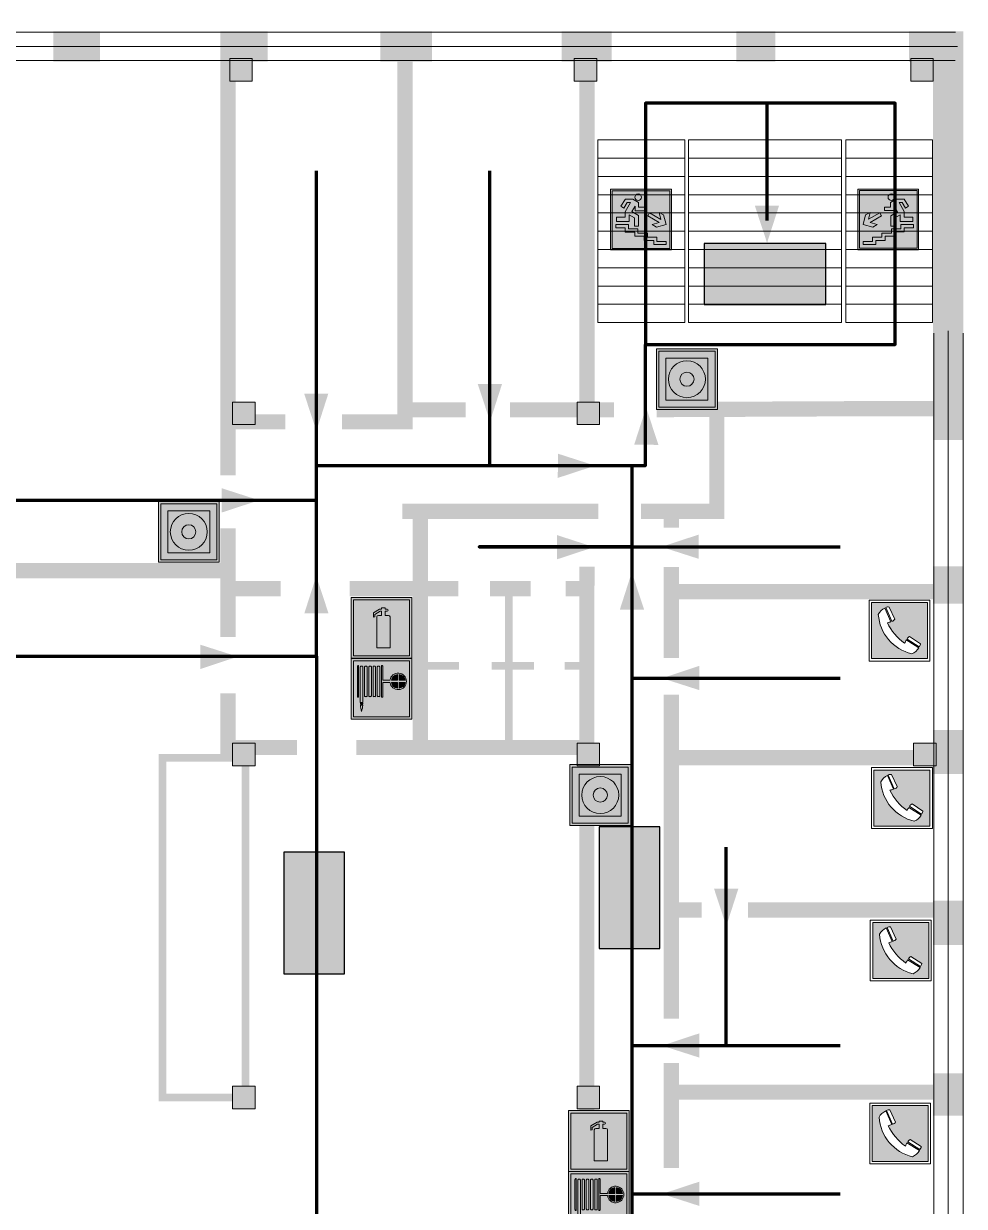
# Model space of a CAD drawing. Header units: millimetres. Extents: x 13810 to 67229, y 12374 to 21950.
# Drawn here: x 23197 to 23320.7, y 15096.6 to 15252.2 of the extents above; entities that cross this region are included whole.
import ezdxf

# ---------------------------------------------------------------- set-up
doc = ezdxf.new("R2010")
doc.units = ezdxf.units.MM
doc.layers.add('План_Штампы', color=7, linetype='Continuous')

# ---------------------------------------------------------------- blocks, each defined once
blk = doc.blocks.new('вниз')
at = {"lineweight": 0, "true_color": 0xffffff}
h = blk.add_hatch(color=7, dxfattribs=at)
h.dxf.hatch_style = 1
h.paths.add_polyline_path([(40994.51, -4472.22), (40986.51, -4472.22), (40986.51, -4480.22), (40994.51, -4480.22)])
h.paths.add_polyline_path([(40994.31, -4472.42), (40994.31, -4480.01), (40986.71, -4480.01), (40986.71, -4472.42)], flags=16)
h.paths.add_polyline_path([(40988.43, -4473.53), (40989.43, -4473.53), (40990.19, -4473.96), (40990.19, -4474.6), (40991, -4474.6), (40991, -4475.06), (40989.73, -4475.06), (40989.73, -4474.46), (40989.3, -4475.18), (40990.17, -4475.7), (40990.17, -4477.11), (40989.63, -4477.11), (40989.63, -4476.01), (40988.94, -4475.59), (40988.94, -4476.46), (40988.94, -4476.46), (40987.47, -4476.46), (40987.26, -4476.46), (40987.26, -4475.92), (40988.4, -4475.92), (40988.4, -4475.2), (40989.1, -4473.99), (40988.66, -4473.99), (40988.24, -4474.7), (40987.86, -4474.47), (40988.41, -4473.56)], flags=0)
h.paths.add_polyline_path([(40990.55, -4473.29, -1), (40989.69, -4473.29, -1)], flags=0)
h.paths.add_polyline_path([(40988.85, -4476.89), (40988.85, -4477.43), (40990.1, -4477.43), (40990.1, -4477.99), (40991.34, -4477.99), (40991.34, -4478.54), (40992.59, -4478.54), (40992.59, -4479.09), (40993.83, -4479.09), (40993.83, -4479.52), (40992.17, -4479.52), (40992.17, -4478.97), (40990.91, -4478.97), (40990.91, -4478.41), (40989.68, -4478.41), (40989.68, -4477.86), (40988.43, -4477.86), (40988.43, -4477.31), (40987.6, -4477.31), (40987.18, -4477.31), (40987.18, -4476.89)], flags=0)
h.paths.add_polyline_path([(40991.61, -4475.33), (40993.12, -4476.2), (40992.9, -4475.27), (40993.48, -4475.6), (40993.83, -4476.88), (40992.56, -4477.22), (40991.97, -4476.88), (40992.9, -4476.61), (40991.38, -4475.74), (40991.58, -4475.39)], flags=0)
h.paths.add_polyline_path([(40990.19, -4473.96), (40989.43, -4473.53), (40988.43, -4473.53), (40988.41, -4473.56), (40987.86, -4474.47), (40988.24, -4474.7), (40988.66, -4473.99), (40989.1, -4473.99), (40988.4, -4475.2), (40988.4, -4475.92), (40987.26, -4475.92), (40987.26, -4476.46), (40987.47, -4476.46), (40988.94, -4476.46), (40988.94, -4476.27), (40988.94, -4475.59), (40989.63, -4476.01), (40989.63, -4477.11), (40990.17, -4477.11), (40990.17, -4475.7), (40989.3, -4475.18), (40989.73, -4474.46), (40989.73, -4475.06), (40991, -4475.06), (40991, -4474.6), (40990.19, -4474.6)], flags=0)
h.paths.add_polyline_path([(40990.55, -4473.29, 1), (40989.69, -4473.29, 1)], flags=0)
h.paths.add_polyline_path([(40991.61, -4475.33), (40991.58, -4475.39), (40991.38, -4475.74), (40992.9, -4476.61), (40991.97, -4476.88), (40992.56, -4477.22), (40993.83, -4476.88), (40993.48, -4475.6), (40992.9, -4475.27), (40993.12, -4476.2)], flags=0)
h.paths.add_polyline_path([(40990.1, -4477.43), (40988.85, -4477.43), (40988.85, -4476.89), (40987.18, -4476.89), (40987.18, -4477.31), (40987.6, -4477.31), (40988.43, -4477.31), (40988.43, -4477.86), (40989.68, -4477.86), (40989.68, -4478.41), (40990.91, -4478.41), (40990.91, -4478.97), (40992.17, -4478.97), (40992.17, -4479.52), (40993.83, -4479.52), (40993.83, -4479.09), (40992.59, -4479.09), (40992.59, -4478.54), (40991.34, -4478.54), (40991.34, -4477.99), (40990.1, -4477.99)], flags=0)
at = {"lineweight": 0}
h = blk.add_hatch(color=126, dxfattribs=at)
h.dxf.hatch_style = 1
h.paths.add_polyline_path([(40994.31, -4472.42), (40986.71, -4472.42), (40986.71, -4480.01), (40994.31, -4480.01)])
h.paths.add_polyline_path([(40988.43, -4473.53), (40989.43, -4473.53), (40990.19, -4473.96), (40990.19, -4474.6), (40991, -4474.6), (40991, -4475.06), (40989.73, -4475.06), (40989.73, -4474.46), (40989.3, -4475.18), (40990.17, -4475.7), (40990.17, -4477.11), (40989.63, -4477.11), (40989.63, -4476.01), (40988.94, -4475.59), (40988.94, -4476.46), (40988.94, -4476.46), (40987.47, -4476.46), (40987.26, -4476.46), (40987.26, -4475.92), (40988.4, -4475.92), (40988.4, -4475.2), (40989.1, -4473.99), (40988.66, -4473.99), (40988.24, -4474.7), (40987.86, -4474.47), (40988.41, -4473.56)], flags=16)
h.paths.add_polyline_path([(40990.55, -4473.29, -1), (40989.69, -4473.29, -1)], flags=16)
h.paths.add_polyline_path([(40988.85, -4476.89), (40988.85, -4477.43), (40990.1, -4477.43), (40990.1, -4477.99), (40991.34, -4477.99), (40991.34, -4478.54), (40992.59, -4478.54), (40992.59, -4479.09), (40993.83, -4479.09), (40993.83, -4479.52), (40992.17, -4479.52), (40992.17, -4478.97), (40990.91, -4478.97), (40990.91, -4478.41), (40989.68, -4478.41), (40989.68, -4477.86), (40988.43, -4477.86), (40988.43, -4477.31), (40987.6, -4477.31), (40987.18, -4477.31), (40987.18, -4476.89)], flags=16)
h.paths.add_polyline_path([(40991.61, -4475.33), (40993.12, -4476.2), (40992.9, -4475.27), (40993.48, -4475.6), (40993.83, -4476.88), (40992.56, -4477.22), (40991.97, -4476.88), (40992.9, -4476.61), (40991.38, -4475.74), (40991.58, -4475.39)], flags=16)
at = {"lineweight": 0, "true_color": 0xffffff}
h = blk.add_hatch(color=7, dxfattribs=at)
h.dxf.hatch_style = 1
h.paths.add_polyline_path([(40989.73, -4474.46), (40989.73, -4475.06), (40991, -4475.06), (40991, -4474.6), (40990.19, -4474.6), (40990.19, -4473.96), (40989.43, -4473.53), (40988.43, -4473.53), (40988.41, -4473.56), (40987.86, -4474.47), (40988.24, -4474.7), (40988.66, -4473.99), (40989.1, -4473.99), (40988.4, -4475.2), (40988.4, -4475.92), (40987.26, -4475.92), (40987.26, -4476.46), (40987.47, -4476.46), (40988.94, -4476.46), (40988.94, -4475.59), (40989.63, -4476.01), (40989.63, -4477.11), (40990.17, -4477.11), (40990.17, -4475.7), (40989.3, -4475.18)])
h.paths.add_polyline_path([(40989.69, -4473.29, 1), (40990.55, -4473.29, 1)])
h.paths.add_polyline_path([(40991.61, -4475.33), (40991.58, -4475.39), (40991.38, -4475.74), (40992.9, -4476.61), (40991.97, -4476.88), (40992.56, -4477.22), (40993.83, -4476.88), (40993.48, -4475.6), (40992.9, -4475.27), (40993.12, -4476.2)])
h.paths.add_polyline_path([(40990.1, -4477.43), (40988.85, -4477.43), (40988.85, -4476.89), (40987.18, -4476.89), (40987.18, -4477.31), (40987.6, -4477.31), (40988.43, -4477.31), (40988.43, -4477.86), (40989.68, -4477.86), (40989.68, -4478.41), (40990.91, -4478.41), (40990.91, -4478.97), (40992.17, -4478.97), (40992.17, -4479.52), (40993.83, -4479.52), (40993.83, -4479.09), (40992.59, -4479.09), (40992.59, -4478.54), (40991.34, -4478.54), (40991.34, -4477.99), (40990.1, -4477.99)])
at = {"color": 126, "lineweight": 0}
for points in [[(40986.51, -4472.22), (40994.51, -4472.22), (40994.51, -4480.22), (40986.51, -4480.22)], [(40986.71, -4472.42), (40994.31, -4472.42), (40994.31, -4480.01), (40986.71, -4480.01)]]:
    blk.add_lwpolyline(points, close=True, dxfattribs=at)
for points in [[(40987.47, -4476.46), (40987.26, -4476.46), (40987.26, -4475.92), (40988.4, -4475.92), (40988.4, -4475.2), (40989.1, -4473.99), (40988.66, -4473.99), (40988.24, -4474.7), (40987.86, -4474.47), (40988.41, -4473.56), (40988.43, -4473.53), (40989.43, -4473.53), (40990.19, -4473.96), (40990.19, -4474.6), (40991, -4474.6), (40991, -4475.06), (40989.73, -4475.06), (40989.73, -4474.46), (40989.3, -4475.18), (40990.17, -4475.7), (40990.17, -4477.11), (40989.63, -4477.11), (40989.63, -4476.01), (40988.94, -4475.59), (40988.94, -4476.46)], [(40987.47, -4476.46), (40988.94, -4476.46), (40988.94, -4476.27)], [(40991.58, -4475.39), (40991.38, -4475.74), (40992.9, -4476.61), (40991.97, -4476.88), (40992.56, -4477.22), (40993.83, -4476.88), (40993.48, -4475.6), (40992.9, -4475.27), (40993.12, -4476.2), (40991.61, -4475.33), (40991.58, -4475.39)], [(40987.6, -4477.31), (40987.18, -4477.31), (40987.18, -4476.89), (40988.85, -4476.89), (40988.85, -4477.43), (40990.1, -4477.43), (40990.1, -4477.99), (40991.34, -4477.99), (40991.34, -4478.54), (40992.59, -4478.54), (40992.59, -4479.09), (40993.83, -4479.09), (40993.83, -4479.52), (40992.17, -4479.52), (40992.17, -4478.97), (40990.91, -4478.97), (40990.91, -4478.41), (40989.68, -4478.41), (40989.68, -4477.86), (40988.43, -4477.86), (40988.43, -4477.31), (40987.6, -4477.31)]]:
    blk.add_lwpolyline(points, dxfattribs=at)
blk.add_circle((40990.12, -4473.29), 0.432, dxfattribs=at)
blk = doc.blocks.new('вниз 3')
at = {"lineweight": 0, "true_color": 0xffffff}
h = blk.add_hatch(color=7, dxfattribs=at)
h.dxf.hatch_style = 1
h.paths.add_polyline_path([(40997.5, -4475.69), (40997.25, -4475.28), (40995.76, -4476.15), (40995.97, -4475.23), (40995.39, -4475.56), (40995.05, -4476.83), (40996.33, -4477.17), (40996.91, -4476.83), (40996, -4476.55)], flags=0)
h.paths.add_polyline_path([(40999.81, -4473.95), (41000.22, -4473.95), (41000.64, -4474.67), (41001.03, -4474.43), (41000.46, -4473.49), (41000.42, -4473.49), (40999.43, -4473.49), (40998.68, -4473.92), (40998.68, -4474.57), (40997.88, -4474.57), (40997.88, -4475), (40999.14, -4475), (40999.14, -4474.43), (40999.14, -4474.38), (40999.59, -4475.15), (40998.72, -4475.67), (40998.72, -4477.06), (40999.24, -4477.06), (40999.24, -4475.96), (40999.95, -4475.56), (40999.95, -4476.43), (41001.61, -4476.43), (41001.61, -4475.88), (41000.47, -4475.88), (41000.47, -4475.12)], flags=0)
h.paths.add_polyline_path([(40999.2, -4473.24, 1), (40998.35, -4473.24, 1)], flags=0)
h.paths.add_polyline_path([(41000.46, -4477.26), (41001.69, -4477.26), (41001.69, -4476.84), (41000.03, -4476.84), (41000.03, -4477.39), (40998.78, -4477.39), (40998.78, -4477.95), (40997.53, -4477.95), (40997.53, -4478.5), (40996.29, -4478.5), (40996.29, -4479.06), (40995.05, -4479.06), (40995.05, -4479.48), (40995.29, -4479.48), (40996.72, -4479.48), (40996.72, -4478.92), (40997.97, -4478.92), (40997.97, -4478.36), (40999.2, -4478.36), (40999.2, -4477.81), (41000.46, -4477.81)], flags=0)
h.paths.add_polyline_path([(41002.37, -4472.17), (40994.37, -4472.17), (40994.37, -4480.17), (41002.37, -4480.17)])
h.paths.add_polyline_path([(41002.16, -4479.96), (40994.57, -4479.96), (40994.57, -4472.37), (41002.16, -4472.37)], flags=16)
h.paths.add_polyline_path([(41001.61, -4475.88), (41001.61, -4476.43), (40999.95, -4476.43), (40999.95, -4475.56), (40999.24, -4475.96), (40999.24, -4477.06), (40998.72, -4477.06), (40998.72, -4475.67), (40999.59, -4475.15), (40999.14, -4474.38), (40999.14, -4474.43), (40999.14, -4475), (40997.88, -4475), (40997.88, -4474.57), (40998.68, -4474.57), (40998.68, -4473.92), (40999.43, -4473.49), (41000.42, -4473.49), (41000.46, -4473.49), (41001.03, -4474.43), (41000.64, -4474.67), (41000.22, -4473.95), (40999.81, -4473.95), (41000.47, -4475.12), (41000.47, -4475.88)], flags=0)
h.paths.add_polyline_path([(41001.69, -4476.84), (41001.69, -4477.26), (41000.46, -4477.26), (41000.46, -4477.81), (40999.2, -4477.81), (40999.2, -4478.36), (40997.97, -4478.36), (40997.97, -4478.92), (40996.72, -4478.92), (40996.72, -4479.48), (40995.05, -4479.48), (40995.05, -4479.06), (40996.29, -4479.06), (40996.29, -4478.5), (40997.53, -4478.5), (40997.53, -4477.95), (40998.78, -4477.95), (40998.78, -4477.39), (41000.03, -4477.39), (41000.03, -4476.84)], flags=0)
h.paths.add_polyline_path([(40998.35, -4473.24, -1), (40999.2, -4473.24, -1)], flags=0)
h.paths.add_polyline_path([(40997.5, -4475.69), (40996, -4476.55), (40996.91, -4476.83), (40996.33, -4477.17), (40995.05, -4476.83), (40995.39, -4475.56), (40995.97, -4475.23), (40995.76, -4476.15), (40997.25, -4475.28)], flags=0)
at = {"lineweight": 0}
h = blk.add_hatch(color=126, dxfattribs=at)
h.dxf.hatch_style = 1
h.paths.add_polyline_path([(41002.16, -4472.37), (40994.57, -4472.37), (40994.57, -4479.96), (41002.16, -4479.96)])
h.paths.add_polyline_path([(40995.97, -4475.23), (40995.76, -4476.15), (40997.25, -4475.28), (40997.5, -4475.69), (40996, -4476.55), (40996.91, -4476.83), (40996.33, -4477.17), (40995.05, -4476.83), (40995.39, -4475.56)], flags=16)
h.paths.add_polyline_path([(40997.88, -4474.57), (40998.68, -4474.57), (40998.68, -4473.92), (40999.43, -4473.49), (41000.42, -4473.49), (41000.46, -4473.49), (41001.03, -4474.43), (41000.64, -4474.67), (41000.22, -4473.95), (40999.81, -4473.95), (41000.47, -4475.12), (41000.47, -4475.88), (41001.61, -4475.88), (41001.61, -4476.43), (40999.95, -4476.43), (40999.95, -4475.56), (40999.24, -4475.96), (40999.24, -4477.06), (40998.72, -4477.06), (40998.72, -4475.67), (40999.59, -4475.15), (40999.14, -4474.38), (40999.14, -4474.43), (40999.14, -4475), (40997.88, -4475)], flags=16)
h.paths.add_polyline_path([(40998.35, -4473.24, -1), (40999.2, -4473.24, -1)], flags=16)
h.paths.add_polyline_path([(40997.53, -4477.95), (40998.78, -4477.95), (40998.78, -4477.39), (41000.03, -4477.39), (41000.03, -4476.84), (41001.69, -4476.84), (41001.69, -4477.26), (41000.46, -4477.26), (41000.46, -4477.81), (40999.2, -4477.81), (40999.2, -4478.36), (40997.97, -4478.36), (40997.97, -4478.92), (40996.72, -4478.92), (40996.72, -4479.48), (40995.05, -4479.48), (40995.05, -4479.06), (40996.29, -4479.06), (40996.29, -4478.5), (40997.53, -4478.5)], flags=16)
at = {"lineweight": 0, "true_color": 0xffffff}
h = blk.add_hatch(color=7, dxfattribs=at)
h.dxf.hatch_style = 1
h.paths.add_polyline_path([(40999.2, -4473.24, 1), (40998.35, -4473.24, 1)])
h.paths.add_polyline_path([(40999.81, -4473.95), (41000.22, -4473.95), (41000.64, -4474.67), (41001.03, -4474.43), (41000.46, -4473.49), (41000.42, -4473.49), (40999.43, -4473.49), (40998.68, -4473.92), (40998.68, -4474.57), (40997.88, -4474.57), (40997.88, -4475), (40999.14, -4475), (40999.14, -4474.43), (40999.14, -4474.38), (40999.59, -4475.15), (40998.72, -4475.67), (40998.72, -4477.06), (40999.24, -4477.06), (40999.24, -4475.96), (40999.95, -4475.56), (40999.95, -4476.43), (41001.61, -4476.43), (41001.61, -4475.88), (41000.47, -4475.88), (41000.47, -4475.12)])
h.paths.add_polyline_path([(40999.2, -4477.81), (41000.46, -4477.81), (41000.46, -4477.26), (41001.69, -4477.26), (41001.69, -4476.84), (41000.03, -4476.84), (41000.03, -4477.39), (40998.78, -4477.39), (40998.78, -4477.95), (40997.53, -4477.95), (40997.53, -4478.5), (40996.29, -4478.5), (40996.29, -4479.06), (40995.05, -4479.06), (40995.05, -4479.48), (40995.29, -4479.48), (40996.72, -4479.48), (40996.72, -4478.92), (40997.97, -4478.92), (40997.97, -4478.36), (40999.2, -4478.36)])
h.paths.add_polyline_path([(40997.5, -4475.69), (40997.25, -4475.28), (40995.76, -4476.15), (40995.97, -4475.23), (40995.39, -4475.56), (40995.05, -4476.83), (40996.33, -4477.17), (40996.91, -4476.83), (40996, -4476.55)])
at = {"color": 126, "lineweight": 0}
for points in [[(40994.37, -4472.17), (41002.37, -4472.17), (41002.37, -4480.17), (40994.37, -4480.17)], [(40994.57, -4472.37), (41002.16, -4472.37), (41002.16, -4479.96), (40994.57, -4479.96)]]:
    blk.add_lwpolyline(points, close=True, dxfattribs=at)
for points in [[(40999.14, -4474.43), (40999.14, -4475), (40997.88, -4475), (40997.88, -4474.57), (40998.68, -4474.57), (40998.68, -4473.92), (40999.43, -4473.49), (41000.42, -4473.49), (41000.46, -4473.49), (41001.03, -4474.43), (41000.64, -4474.67), (41000.22, -4473.95), (40999.81, -4473.95), (41000.47, -4475.12), (41000.47, -4475.88), (41001.61, -4475.88), (41001.61, -4476.43), (40999.95, -4476.43), (40999.95, -4475.56), (40999.24, -4475.96), (40999.24, -4477.06), (40998.72, -4477.06), (40998.72, -4475.67), (40999.59, -4475.15), (40999.14, -4474.38), (40999.14, -4474.43)], [(40995.05, -4476.83), (40995.39, -4475.56), (40995.97, -4475.23), (40995.76, -4476.15), (40997.25, -4475.28), (40997.5, -4475.69), (40996, -4476.55), (40996.91, -4476.83), (40996.33, -4477.17), (40995.05, -4476.83)], [(40995.29, -4479.48), (40995.05, -4479.48), (40995.05, -4479.06), (40996.29, -4479.06), (40996.29, -4478.5), (40997.53, -4478.5), (40997.53, -4477.95), (40998.78, -4477.95), (40998.78, -4477.39), (41000.03, -4477.39), (41000.03, -4476.84), (41001.69, -4476.84), (41001.69, -4477.26), (41000.46, -4477.26), (41000.46, -4477.81), (40999.2, -4477.81), (40999.2, -4478.36), (40997.97, -4478.36), (40997.97, -4478.92), (40996.72, -4478.92), (40996.72, -4479.48), (40995.05, -4479.48)]]:
    blk.add_lwpolyline(points, dxfattribs=at)
blk.add_circle((40998.77, -4473.24), 0.426, dxfattribs=at)
blk = doc.blocks.new('A$C7B4425F7')
at = {"true_color": 0xffffff}
blk.add_hatch(color=7, dxfattribs=at).paths.add_polyline_path([(0, 0), (-16, 0), (-16, -8), (0, -8)])
h = blk.add_hatch(color=126)
h.paths.add_polyline_path([(-0.2, -0.2), (-15.8, -0.2), (-15.8, -7.8), (-0.2, -7.8)])
h.paths.add_polyline_path([(-11.76, -2.03), (-11.76, -3.66), (-11.17, -3.66, -0.568275), (-11.17, -6.18), (-12.58, -6.18), (-12.58, -2.03)], flags=16)
h.paths.add_polyline_path([(-13.33, -4.12, -0.495768), (-13.59, -6.18), (-15.03, -6.18), (-15.03, -2.03), (-13.59, -2.03, -0.487973)], flags=16)
h.paths.add_polyline_path([(-10.25, -2.03), (-9.48, -2.03), (-9.48, -6.18), (-10.25, -6.18)], flags=16)
h.paths.add_polyline_path([(-13.84, -3.69), (-14.24, -3.69), (-14.24, -3.03), (-13.9, -3.03, -0.692621)], flags=0)
h.paths.add_polyline_path([(-9.15, -2.03), (-8.4, -2.03), (-8.04, -3.07), (-7.68, -2.03), (-6.93, -2.03), (-7.64, -4.1), (-6.93, -6.18), (-7.68, -6.18), (-8.04, -5.14), (-8.4, -6.18), (-9.15, -6.18), (-8.44, -4.1)], flags=16)
h.paths.add_polyline_path([(-11.76, -4.46), (-11.42, -4.46, -0.692621), (-11.36, -5.12), (-11.76, -5.12)], flags=0)
h.paths.add_polyline_path([(-13.9, -5.2), (-14.24, -5.2), (-14.24, -4.55), (-13.84, -4.55, -0.708038)], flags=0)
edge = h.paths.add_edge_path(flags=16)
edge.add_ellipse((-5.51, -4.08), major_axis=(0, 2.05), ratio=0.586184, start_angle=0, end_angle=360)
edge = h.paths.add_edge_path(flags=0)
edge.add_ellipse((-5.51, -4.08), major_axis=(0, 1.14), ratio=0.454828, start_angle=0, end_angle=360)
h.paths.add_polyline_path([(-4.13, -4.96, 0.377264), (-3.48, -4.52, 0.0555), (-3.16, -2.03), (-1.66, -2.03), (-1.66, -4.96), (-0.96, -4.96), (-0.96, -7.01), (-1.75, -7.01), (-1.75, -6.18), (-3.3, -6.18), (-3.3, -7.02), (-4.13, -7.02)], flags=16)
h.paths.add_polyline_path([(-2.73, -2.91), (-2.28, -2.91), (-2.28, -4.96), (-3.05, -4.96, 0.079136)], flags=0)
at = {"color": 126}
blk.add_lwpolyline([(-16, -8), (0, -8), (0, 0), (-16, 0)], close=True, dxfattribs=at)
blk = doc.blocks.new('A$C32E8229D')
at = {"true_color": 0xffffff}
blk.add_hatch(color=7, dxfattribs=at).paths.add_polyline_path([(0, 0), (0, -8), (16, -8), (16, 0)])
h = blk.add_hatch(color=126)
h.paths.add_polyline_path([(0.2, -0.2), (15.8, -0.2), (15.8, -7.8), (0.2, -7.8)])
h.paths.add_polyline_path([(13.49, -2.05), (12.08, -2.05), (11.37, -2.63, 0.162397), (11.29, -2.84), (11.29, -3.63), (10.35, -3.63), (10.35, -4.05), (11.68, -4.05), (11.68, -3.48), (12.26, -4.28), (11.29, -5.1), (11.29, -6.78), (11.85, -6.78), (11.85, -5.44), (12.8, -4.64), (12.8, -5.94), (14.46, -5.94), (14.46, -5.39), (13.45, -5.39), (13.45, -3.97), (12.46, -2.59), (13.15, -2.59), (13.69, -3.34), (14.18, -3)], flags=16)
h.paths.add_polyline_path([(10.74, -1.82, 1), (11.8, -1.82, 1)], flags=16)
h.paths.add_polyline_path([(9.39, -3.59), (5.99, -3.59), (6.56, -3.03), (5.91, -3.03), (5.1, -3.83), (5.91, -4.64), (6.56, -4.64), (5.99, -4.09), (9.39, -4.09)], flags=16)
h.paths.add_polyline_path([(4.29, -1.08), (1.72, -1.08), (1.72, -6.6), (4.29, -6.6)], flags=16)
at = {"color": 126}
blk.add_lwpolyline([(16, -8), (0, -8), (0, 0), (16, 0)], close=True, dxfattribs=at)
blk = doc.blocks.new('A$C456E1F9C')
at = {"lineweight": 5}
h = blk.add_hatch(color=242, dxfattribs=at)
h.paths.add_polyline_path([(0.51, -1.47), (0.51, -13.26), (12.29, -13.26), (12.29, -1.47)])
h.paths.add_polyline_path([(5.42, -4.95, -0.254479), (4.78, -5.4), (3.52, -2.53, -0.209735), (4.23, -2.4)], flags=16)
h.paths.add_polyline_path([(8.53, -8.6), (10.87, -10.17), (10.54, -10.76), (8.03, -9.13, -0.192251)], flags=16)
h.paths.add_polyline_path([(4.61, -5.49, 0.005518), (3.87, -5.72, 0.128647), (7.49, -10.01, 0.00809), (7.83, -9.33), (10.47, -10.97, -0.16736), (8.99, -12.25, -0.327862), (1.95, -3.95, -0.166952), (3.36, -2.62)], flags=16)
at = {"color": 242, "lineweight": 5}
for p, q in [((0, -13.77), (0, -0.97)), ((12.8, -0.97), (0, -0.97)), ((4.23, -2.4), (5.42, -4.95)), ((12.8, -13.77), (12.8, -0.97)), ((4.61, -5.49), (3.36, -2.62)), ((3.52, -2.53), (4.78, -5.4)), ((7.83, -9.33), (10.47, -10.97)), ((8.03, -9.13), (10.54, -10.76)), ((10.81, -10.12), (8.53, -8.6)), ((10.54, -10.76), (10.8, -10.3)), ((10.8, -10.3), (10.81, -10.12)), ((0, -13.77), (12.8, -13.77))]:
    blk.add_line(p, q, dxfattribs=at)
blk.add_lwpolyline([(0.51, -1.47), (12.29, -1.47), (12.29, -13.26), (0.51, -13.26)], close=True, dxfattribs=at)
for centre, radius, start, end in [((4.02, -3.27), 0.891, 76.3284, 123.7092), ((4.59, -5.34), 2.99, 114.2845, 152.1974), ((11.12, -3.31), 9.19, 183.9915, 256.6009), ((4.68, -4.59), 0.824, 276.9621, 334.0723), ((14.98, -39.1), 35.17, 107.1487, 108.4135), ((13.86, -0.94), 11.08, 205.5536, 234.8762), ((-13.31, 0.8), 23.44, 332.5487, 334.4027), ((8.94, -9.5), 0.989, 114.4092, 157.9388), ((7.87, -9.46), 3, 291.9291, 329.9329)]:
    blk.add_arc(centre, radius, start, end, dxfattribs=at)
blk = doc.blocks.new('A$C37112FD5')
at = {"true_color": 0xf5f5ff}
h = blk.add_hatch(color=7, dxfattribs=at)
h.dxf.hatch_style = 1
h.paths.add_polyline_path([(12.8, -7.4), (0, -7.4), (0, -20.2), (12.8, -20.2)])
h.paths.add_polyline_path([(12.29, -7.91), (12.29, -19.69), (0.51, -19.69), (0.51, -7.91)], flags=16)
h.paths.add_polyline_path([(4.98, -9.04, -0.42597), (5.17, -9.22), (5.17, -12.25), (5.17, -15.29, -0.432244), (4.98, -15.47), (4.83, -15.47, -0.42597), (4.64, -15.29), (4.64, -12.25), (4.64, -9.22, -0.432244), (4.83, -9.04)], flags=0)
h.paths.add_polyline_path([(4.28, -9.22), (4.28, -12.25), (4.28, -15.29, -0.432244), (4.09, -15.47), (3.94, -15.47, -0.42597), (3.75, -15.29), (3.75, -12.25), (3.75, -9.22, -0.432244), (3.94, -9.04), (4.09, -9.04, -0.42597)], flags=0)
h.paths.add_polyline_path([(5.72, -9.04), (5.87, -9.04, -0.42597), (6.06, -9.22), (6.06, -12.25), (6.06, -15.29, -0.432244), (5.87, -15.47), (5.72, -15.47, -0.42597), (5.53, -15.29), (5.53, -12.25), (5.53, -9.22, -0.432244)], flags=0)
h.paths.add_polyline_path([(6.42, -8.9), (6.5, -8.9, -0.42597), (6.69, -9.08), (6.69, -12.03), (8.21, -12.03, -15.824349), (8.21, -12.47), (6.69, -12.47), (6.69, -15.42, -0.432244), (6.5, -15.6), (6.42, -15.6)], flags=0)
h.paths.add_polyline_path([(3.39, -9.22), (3.39, -12.25), (3.39, -15.29, -0.432244), (3.2, -15.47), (3.05, -15.47, -0.42597), (2.85, -15.29), (2.85, -12.25), (2.85, -9.22, -0.432244), (3.05, -9.04), (3.2, -9.04, -0.42597)], flags=0)
h.paths.add_polyline_path([(2.5, -9.22), (2.5, -16.71), (1.96, -16.71), (1.96, -9.22, -0.432244), (2.15, -9.04), (2.31, -9.04, -0.42597)], flags=0)
h.paths.add_polyline_path([(1.61, -8.9), (1.61, -15.6), (1.57, -15.6, -0.42597), (1.37, -15.42), (1.37, -12.03), (1.37, -9.09, -0.432244), (1.57, -8.9)], flags=0)
h.paths.add_polyline_path([(9.76, -10.81), (9.76, -12.03), (8.49, -12.03, -0.336371)], flags=0)
h.paths.add_polyline_path([(8.49, -12.47), (9.76, -12.47), (9.76, -13.7, -0.336371)], flags=0)
h.paths.add_polyline_path([(10.11, -10.81, -0.336371), (11.38, -12.03), (10.11, -12.03)], flags=0)
h.paths.add_polyline_path([(10.11, -12.47), (11.38, -12.47, -0.336371), (10.11, -13.7)], flags=0)
h.paths.add_polyline_path([(2.5, -16.84), (2.5, -17.05), (1.97, -17.05), (1.97, -16.84)], flags=0)
h.paths.add_polyline_path([(2.5, -17.24, -0.033778), (2.24, -18.6, -0.033778), (1.97, -17.24)], flags=0)
h = blk.add_hatch(color=242)
h.dxf.hatch_style = 1
h.paths.add_polyline_path([(12.29, -7.91), (0.51, -7.91), (0.51, -19.69), (12.29, -19.69)])
h.paths.add_polyline_path([(6.42, -15.6), (6.42, -8.9), (6.5, -8.9, -0.42597), (6.69, -9.08), (6.69, -12.03), (8.21, -12.03, -15.824349), (8.21, -12.47), (6.69, -12.47), (6.69, -15.42, -0.432244), (6.5, -15.6)], flags=16)
h.paths.add_polyline_path([(5.87, -15.47), (5.72, -15.47, -0.42597), (5.53, -15.29), (5.53, -12.25), (5.53, -9.22, -0.432244), (5.72, -9.04), (5.87, -9.04, -0.42597), (6.06, -9.22), (6.06, -12.25), (6.06, -15.29, -0.432244)], flags=16)
h.paths.add_polyline_path([(4.98, -15.47), (4.83, -15.47, -0.42597), (4.64, -15.29), (4.64, -12.25), (4.64, -9.22, -0.432244), (4.83, -9.04), (4.98, -9.04, -0.42597), (5.17, -9.22), (5.17, -12.25), (5.17, -15.29, -0.432244)], flags=16)
h.paths.add_polyline_path([(4.09, -15.47), (3.94, -15.47, -0.42597), (3.75, -15.29), (3.75, -12.25), (3.75, -9.22, -0.432244), (3.94, -9.04), (4.09, -9.04, -0.42597), (4.28, -9.22), (4.28, -12.25), (4.28, -15.29, -0.432244)], flags=16)
h.paths.add_polyline_path([(3.2, -15.47), (3.05, -15.47, -0.42597), (2.85, -15.29), (2.85, -12.25), (2.85, -9.22, -0.432244), (3.05, -9.04), (3.2, -9.04, -0.42597), (3.39, -9.22), (3.39, -12.25), (3.39, -15.29, -0.432244)], flags=16)
h.paths.add_polyline_path([(2.5, -17.05), (1.97, -17.05), (1.97, -16.84), (2.5, -16.84)], flags=16)
h.paths.add_polyline_path([(2.5, -17.24, -0.033778), (2.24, -18.6, -0.033778), (1.97, -17.24)], flags=16)
h.paths.add_polyline_path([(2.5, -16.71), (1.96, -16.71), (1.96, -9.22, -0.432244), (2.15, -9.04), (2.31, -9.04, -0.42597), (2.5, -9.22)], flags=16)
h.paths.add_polyline_path([(1.61, -15.6), (1.57, -15.6, -0.42597), (1.37, -15.42), (1.37, -12.03), (1.37, -9.09, -0.432244), (1.57, -8.9), (1.61, -8.9)], flags=16)
h.paths.add_polyline_path([(8.49, -12.47), (9.76, -12.47), (9.76, -13.7, -0.336371)], flags=0)
h.paths.add_polyline_path([(10.11, -13.7), (10.11, -12.47), (11.38, -12.47, -0.336371)], flags=0)
h.paths.add_polyline_path([(8.49, -12.03, -0.336371), (9.76, -10.81), (9.76, -12.03)], flags=0)
h.paths.add_polyline_path([(10.11, -12.03), (10.11, -10.81, -0.336371), (11.38, -12.03)], flags=0)
h = blk.add_hatch(color=7, dxfattribs=at)
h.dxf.hatch_style = 1
h.paths.add_polyline_path([(1.61, -8.9), (1.57, -8.9, 0.432244), (1.37, -9.09), (1.37, -12.03), (1.37, -15.42, 0.42597), (1.57, -15.6), (1.61, -15.6)])
h.paths.add_polyline_path([(2.5, -9.22, 0.42597), (2.31, -9.04), (2.15, -9.04, 0.432244), (1.96, -9.22), (1.96, -16.71), (2.5, -16.71)])
h.paths.add_polyline_path([(2.5, -16.84), (1.97, -16.84), (1.97, -17.05), (2.5, -17.05)])
h.paths.add_polyline_path([(2.5, -17.24), (1.97, -17.24, 0.033778), (2.24, -18.6, 0.033778)])
h.paths.add_polyline_path([(3.39, -12.25), (3.39, -9.22, 0.42597), (3.2, -9.04), (3.05, -9.04, 0.432244), (2.85, -9.22), (2.85, -12.25), (2.85, -15.29, 0.42597), (3.05, -15.47), (3.2, -15.47, 0.432244), (3.39, -15.29)])
h.paths.add_polyline_path([(4.28, -12.25), (4.28, -9.22, 0.42597), (4.09, -9.04), (3.94, -9.04, 0.432244), (3.75, -9.22), (3.75, -12.25), (3.75, -15.29, 0.42597), (3.94, -15.47), (4.09, -15.47, 0.432244), (4.28, -15.29)])
h.paths.add_polyline_path([(5.17, -12.25), (5.17, -9.22, 0.42597), (4.98, -9.04), (4.83, -9.04, 0.432244), (4.64, -9.22), (4.64, -12.25), (4.64, -15.29, 0.42597), (4.83, -15.47), (4.98, -15.47, 0.432244), (5.17, -15.29)])
h.paths.add_polyline_path([(6.06, -12.25), (6.06, -9.22, 0.42597), (5.87, -9.04), (5.72, -9.04, 0.432244), (5.53, -9.22), (5.53, -12.25), (5.53, -15.29, 0.42597), (5.72, -15.47), (5.87, -15.47, 0.432244), (6.06, -15.29)])
h.paths.add_polyline_path([(6.69, -12.47), (8.21, -12.47, 15.824349), (8.21, -12.03), (6.69, -12.03), (6.69, -9.08, 0.42597), (6.5, -8.9), (6.42, -8.9), (6.42, -15.6), (6.5, -15.6, 0.432244), (6.69, -15.42)])
h.paths.add_polyline_path([(8.49, -12.47), (9.76, -12.47), (9.76, -13.7, -0.336371)], flags=16)
h.paths.add_polyline_path([(8.49, -12.03, -0.336371), (9.76, -10.81), (9.76, -12.03)], flags=16)
h.paths.add_polyline_path([(10.11, -12.47), (11.38, -12.47, -0.336371), (10.11, -13.7)], flags=16)
h.paths.add_polyline_path([(10.11, -12.03), (10.11, -10.81, -0.336371), (11.38, -12.03)], flags=16)
h = blk.add_hatch(color=242)
h.dxf.hatch_style = 1
h.paths.add_polyline_path([(9.76, -10.81, 0.336371), (8.49, -12.03), (9.76, -12.03)])
h.paths.add_polyline_path([(10.11, -10.81), (10.11, -12.03), (11.38, -12.03, 0.336371)])
h.paths.add_polyline_path([(11.38, -12.47), (10.11, -12.47), (10.11, -13.7, 0.336371)])
h.paths.add_polyline_path([(9.76, -12.47), (8.49, -12.47, 0.336371), (9.76, -13.7)])
at = {"color": 242, "lineweight": 5}
for p, q in [((0, -20.2), (0, -7.4)), ((0, -7.4), (12.8, -7.4)), ((12.8, -20.2), (12.8, -7.4)), ((1.37, -12.03), (1.37, -9.08)), ((1.57, -8.9), (1.61, -8.9)), ((1.61, -8.9), (1.61, -15.6)), ((1.96, -16.71), (1.96, -9.22)), ((2.15, -9.04), (2.31, -9.04)), ((2.5, -16.71), (2.5, -9.22)), ((2.85, -12.25), (2.85, -9.22)), ((3.05, -9.04), (3.2, -9.04)), ((3.39, -12.25), (3.39, -9.22)), ((3.75, -12.25), (3.75, -9.22)), ((3.94, -9.04), (4.09, -9.04)), ((4.28, -12.25), (4.28, -9.22)), ((4.64, -12.25), (4.64, -9.22)), ((4.83, -9.04), (4.98, -9.04)), ((5.17, -12.25), (5.17, -9.22)), ((5.53, -12.25), (5.53, -9.22)), ((5.72, -9.04), (5.87, -9.04)), ((6.06, -12.25), (6.06, -9.22)), ((6.42, -8.9), (6.42, -15.6)), ((6.5, -8.9), (6.42, -8.9)), ((6.69, -12.03), (6.69, -9.08)), ((1.37, -12.03), (1.37, -15.42)), ((2.85, -12.25), (2.85, -15.29)), ((3.39, -12.25), (3.39, -15.29)), ((3.75, -12.25), (3.75, -15.29)), ((4.28, -12.25), (4.28, -15.29)), ((4.64, -12.25), (4.64, -15.29)), ((5.17, -12.25), (5.17, -15.29)), ((5.53, -12.25), (5.53, -15.29)), ((6.06, -12.25), (6.06, -15.29)), ((8.21, -12.03), (6.69, -12.03)), ((9.76, -12.03), (8.49, -12.03)), ((9.76, -10.81), (9.76, -12.03)), ((10.11, -10.81), (10.11, -12.03)), ((11.38, -12.03), (10.11, -12.03)), ((8.21, -12.47), (6.69, -12.47)), ((6.69, -12.47), (6.69, -15.42)), ((9.76, -12.47), (8.49, -12.47)), ((9.76, -12.47), (9.76, -13.7)), ((11.38, -12.47), (10.11, -12.47)), ((10.11, -12.47), (10.11, -13.7)), ((1.57, -15.6), (1.61, -15.6)), ((1.96, -16.71), (2.5, -16.71)), ((1.97, -16.84), (2.5, -16.84)), ((1.97, -17.05), (1.97, -16.84)), ((2.5, -17.05), (1.97, -17.05)), ((1.97, -17.24), (2.5, -17.24)), ((2.5, -16.84), (2.5, -17.05)), ((3.05, -15.47), (3.2, -15.47)), ((3.94, -15.47), (4.09, -15.47)), ((4.83, -15.47), (4.98, -15.47)), ((5.72, -15.47), (5.87, -15.47)), ((6.42, -15.6), (6.5, -15.6)), ((0, -20.2), (12.8, -20.2))]:
    blk.add_line(p, q, dxfattribs=at)
blk.add_lwpolyline([(0.51, -7.91), (12.29, -7.91), (12.29, -19.69), (0.51, -19.69)], close=True, dxfattribs=at)
for centre, radius, start, end in [((1.56, -9.09), 0.182, 87.1027, 180.6071), ((2.15, -9.22), 0.182, 87.1027, 180.6071), ((2.32, -9.22), 0.182, 359.3929, 92.8973), ((3.04, -9.22), 0.182, 87.1027, 180.6071), ((3.21, -9.22), 0.182, 359.3929, 92.8973), ((3.93, -9.22), 0.182, 87.1027, 180.6071), ((4.1, -9.22), 0.182, 359.3929, 92.8973), ((4.82, -9.22), 0.182, 87.1027, 180.6071), ((4.99, -9.22), 0.182, 359.3929, 92.8973), ((5.71, -9.22), 0.182, 87.1027, 180.6071), ((5.88, -9.22), 0.182, 359.3929, 92.8973), ((6.51, -9.09), 0.182, 359.3929, 92.8973), ((9.93, -12.25), 1.74, 187.2319, 172.7681), ((9.93, -12.25), 1.46, 96.9927, 171.3585), ((9.93, -12.25), 1.46, 8.6415, 83.0073), ((9.93, -12.25), 1.46, 188.6415, 263.0073), ((9.93, -12.25), 1.46, 276.9927, 351.3585), ((1.56, -15.42), 0.182, 179.3929, 272.8973), ((12.17, -15.98), 10.27, 187.041, 194.7793), ((-7.7, -15.98), 10.27, 345.2207, 352.959), ((3.04, -15.29), 0.182, 179.3929, 272.8973), ((3.21, -15.29), 0.182, 267.1027, 0.6071), ((3.93, -15.29), 0.182, 179.3929, 272.8973), ((4.1, -15.29), 0.182, 267.1027, 0.6071), ((4.82, -15.29), 0.182, 179.3929, 272.8973), ((4.99, -15.29), 0.182, 267.1027, 0.6071), ((5.71, -15.29), 0.182, 179.3929, 272.8973), ((5.88, -15.29), 0.182, 267.1027, 0.6071), ((6.51, -15.42), 0.182, 267.1027, 0.6071)]:
    blk.add_arc(centre, radius, start, end, dxfattribs=at)
blk = doc.blocks.new('A$C3AD82952')
at = {"true_color": 0xf5f5ff}
h = blk.add_hatch(color=7, dxfattribs=at)
h.dxf.hatch_style = 1
h.paths.add_polyline_path([(8.21, 8.73, 0.414214), (7.89, 9.05), (7.22, 9.05), (7.22, 9.92), (7.59, 9.92, 1), (7.57, 10.36), (7.22, 10.36), (7.22, 10.6), (6.43, 10.6), (6.43, 10.36), (6.01, 10.36), (4.74, 9.59), (4.74, 8.69), (4.98, 8.73), (4.98, 9.26), (6.12, 9.91), (6.43, 9.91), (6.43, 9.05), (5.76, 9.05, 0.414214), (5.44, 8.73), (5.44, 2.2), (8.21, 2.2)], flags=0)
h.paths.add_polyline_path([(12.8, 12.8), (0, 12.8), (0, 0), (12.8, 0)])
h.paths.add_polyline_path([(0.51, 12.29), (12.29, 12.29), (12.29, 0.51), (0.51, 0.51)], flags=16)
h.paths.add_polyline_path([(4.74, 9.59), (6.01, 10.36), (6.43, 10.36), (6.43, 10.6), (7.22, 10.6), (7.22, 10.36), (7.59, 10.36, -0.94586), (7.59, 9.92), (7.22, 9.92), (7.22, 9.05), (7.89, 9.05, -0.414214), (8.21, 8.73), (8.21, 2.2), (5.44, 2.2), (5.44, 8.73, -0.414214), (5.76, 9.05), (6.43, 9.05), (6.43, 9.91), (6.12, 9.91), (4.98, 9.26), (4.98, 8.73), (4.74, 8.69)], flags=0)
h = blk.add_hatch(color=242)
h.dxf.hatch_style = 1
h.paths.add_polyline_path([(12.29, 12.29), (0.51, 12.29), (0.51, 0.51), (12.29, 0.51)])
h.paths.add_polyline_path([(4.74, 8.69), (4.74, 9.59), (6.01, 10.36), (6.43, 10.36), (6.43, 10.6), (7.22, 10.6), (7.22, 10.36), (7.59, 10.36, -0.94586), (7.59, 9.92), (7.22, 9.92), (7.22, 9.05), (7.89, 9.05, -0.414214), (8.21, 8.73), (8.21, 2.2), (5.44, 2.2), (5.44, 8.73, -0.414214), (5.76, 9.05), (6.43, 9.05), (6.43, 9.91), (6.12, 9.91), (4.98, 9.26), (4.98, 8.73)], flags=16)
h = blk.add_hatch(color=7, dxfattribs=at)
h.dxf.hatch_style = 1
h.paths.add_polyline_path([(8.21, 8.73, 0.414214), (7.89, 9.05), (7.22, 9.05), (7.22, 9.92), (7.59, 9.92, 1), (7.57, 10.36), (7.22, 10.36), (7.22, 10.6), (6.43, 10.6), (6.43, 10.36), (6.01, 10.36), (4.74, 9.59), (4.74, 8.69), (4.98, 8.73), (4.98, 9.26), (6.12, 9.91), (6.43, 9.91), (6.43, 9.05), (5.76, 9.05, 0.414214), (5.44, 8.73), (5.44, 2.2), (8.21, 2.2)])
at = {"color": 242, "lineweight": 5}
for p, q in [((0, 0), (0, 12.8)), ((0, 12.8), (12.8, 12.8)), ((12.8, 0), (12.8, 12.8)), ((6.01, 10.36), (4.74, 9.59)), ((6.01, 10.36), (6.43, 10.36)), ((7.22, 10.6), (6.43, 10.6)), ((6.43, 10.6), (6.43, 10.36)), ((7.22, 10.36), (7.22, 10.6)), ((7.59, 10.36), (7.22, 10.36)), ((4.74, 9.59), (4.74, 8.69)), ((4.74, 8.69), (4.98, 8.73)), ((4.98, 9.26), (6.12, 9.91)), ((4.98, 8.73), (4.98, 9.26)), ((5.44, 2.2), (5.44, 8.73)), ((5.76, 9.05), (6.43, 9.05)), ((6.12, 9.91), (6.43, 9.91)), ((6.43, 9.91), (6.43, 9.05)), ((7.22, 9.05), (7.22, 9.92)), ((7.59, 9.92), (7.22, 9.92)), ((7.89, 9.05), (7.22, 9.05)), ((8.21, 2.2), (8.21, 8.73)), ((0, 0), (12.8, 0)), ((5.44, 2.2), (8.21, 2.2))]:
    blk.add_line(p, q, dxfattribs=at)
blk.add_lwpolyline([(0.51, 12.29), (12.29, 12.29), (12.29, 0.51), (0.51, 0.51)], close=True, dxfattribs=at)
for centre, radius, start, end in [((7.58, 10.14), 0.223, 273.1875, 86.8125), ((5.76, 8.73), 0.32, 90, 180), ((7.89, 8.73), 0.32, 0, 90)]:
    blk.add_arc(centre, radius, start, end, dxfattribs=at)
blk = doc.blocks.new('A$C54414219')
at = {"true_color": 0xffffff}
h = blk.add_hatch(color=7, dxfattribs=at)
h.paths.add_polyline_path([(2.39, -9.45), (2.39, -18.3), (11.23, -18.3), (11.23, -9.45)], flags=0)
h.paths.add_polyline_path([(10.71, -13.87, -1), (2.92, -13.87, -1)], flags=0)
h.paths.add_polyline_path([(8.3, -13.87, -1), (5.33, -13.87, -1)], flags=0)
h.paths.add_polyline_path([(0.41, -7.47), (0.41, -20.27), (13.21, -20.27), (13.21, -7.47)])
h.paths.add_polyline_path([(0.92, -19.77), (12.71, -19.77), (12.71, -7.98), (0.92, -7.98)], flags=16)
h.paths.add_polyline_path([(11.23, -9.45), (11.23, -18.3), (2.39, -18.3), (2.39, -9.45)], flags=0)
at = {"lineweight": 5}
h = blk.add_hatch(color=242, dxfattribs=at)
h.paths.add_polyline_path([(12.71, -7.98), (0.92, -7.98), (0.92, -19.77), (12.71, -19.77)])
h.paths.add_polyline_path([(11.23, -18.3), (2.39, -18.3), (2.39, -9.45), (11.23, -9.45)], flags=16)
h.paths.add_polyline_path([(10.71, -13.87, -1), (2.92, -13.87, -1)], flags=0)
h.paths.add_polyline_path([(8.3, -13.87, -1), (5.33, -13.87, -1)], flags=0)
at = {"true_color": 0xffffff}
h = blk.add_hatch(color=7, dxfattribs=at)
h.paths.add_polyline_path([(2.39, -9.45), (2.39, -18.3), (11.23, -18.3), (11.23, -9.45)])
h.paths.add_polyline_path([(10.71, -13.87, -1), (2.92, -13.87, -1)], flags=16)
h.paths.add_polyline_path([(8.3, -13.87, -1), (5.33, -13.87, -1)], flags=0)
at = {"lineweight": 5}
h = blk.add_hatch(color=242, dxfattribs=at)
h.paths.add_polyline_path([(2.92, -13.87, 1), (10.71, -13.87, 1)])
h.paths.add_polyline_path([(8.3, -13.87, -1), (5.33, -13.87, -1)], flags=16)
at = {"color": 242, "lineweight": 5}
for p, q in [((0.41, -20.27), (0.41, -7.47)), ((0.41, -7.47), (13.21, -7.47)), ((0.41, -7.47), (13.21, -7.47)), ((13.21, -20.27), (13.21, -7.47)), ((0.41, -20.27), (13.21, -20.27))]:
    blk.add_line(p, q, dxfattribs=at)
for points in [[(0.92, -7.98), (12.71, -7.98), (12.71, -19.77), (0.92, -19.77)], [(2.39, -9.45), (11.23, -9.45), (11.23, -18.3), (2.39, -18.3)]]:
    blk.add_lwpolyline(points, close=True, dxfattribs=at)
for radius in [3.89, 1.49]:
    blk.add_circle((6.81, -13.87), radius, dxfattribs=at)

msp = doc.modelspace()

# ---------------------------------------------------------------- hatches: boundary and pattern name
at = {"lineweight": 0}
h = msp.add_hatch(color=256, dxfattribs=at)
h.dxf.hatch_style = 1
h.paths.add_polyline_path([(23227.04, 15247.6), (23224.08, 15247.6), (23224.08, 15244.64), (23227.04, 15244.64)])
h = msp.add_hatch(color=256, dxfattribs=at)
h.dxf.hatch_style = 1
h.paths.add_polyline_path([(23272.34, 15247.6), (23269.38, 15247.6), (23269.38, 15244.64), (23272.34, 15244.64)])
h = msp.add_hatch(color=256, dxfattribs=at)
h.dxf.hatch_style = 1
h.paths.add_polyline_path([(23316.61, 15247.6), (23313.64, 15247.6), (23313.64, 15244.64), (23316.61, 15244.64)])
h = msp.add_hatch(color=256, dxfattribs=at)
h.dxf.hatch_style = 1
h.paths.add_polyline_path([(23227.43, 15202.42), (23224.46, 15202.42), (23224.46, 15199.45), (23227.43, 15199.45)])
h = msp.add_hatch(color=256, dxfattribs=at)
h.dxf.hatch_style = 1
h.paths.add_polyline_path([(23272.73, 15202.42), (23269.76, 15202.42), (23269.76, 15199.45), (23272.73, 15199.45)])
h = msp.add_hatch(color=256, dxfattribs=at)
h.dxf.hatch_style = 1
h.paths.add_polyline_path([(23227.43, 15157.55), (23224.46, 15157.55), (23224.46, 15154.59), (23227.43, 15154.59)])
h = msp.add_hatch(color=256, dxfattribs=at)
h.dxf.hatch_style = 1
h.paths.add_polyline_path([(23272.73, 15157.55), (23269.76, 15157.55), (23269.76, 15154.59), (23272.73, 15154.59)])
h = msp.add_hatch(color=256, dxfattribs=at)
h.dxf.hatch_style = 1
h.paths.add_polyline_path([(23317, 15157.55), (23314.03, 15157.55), (23314.03, 15154.59), (23317, 15154.59)])
h = msp.add_hatch(color=256, dxfattribs=at)
h.dxf.hatch_style = 1
h.paths.add_polyline_path([(23227.43, 15112.44), (23224.46, 15112.44), (23224.46, 15109.48), (23227.43, 15109.48)])
h = msp.add_hatch(color=256, dxfattribs=at)
h.dxf.hatch_style = 1
h.paths.add_polyline_path([(23272.73, 15112.44), (23269.76, 15112.44), (23269.76, 15109.48), (23272.73, 15109.48)])

# ---------------------------------------------------------------- linework, layer by layer
at = {"lineweight": 100}
for points, const_width in [([(23223.85, 15192.78), (23223.85, 15251.19)], 2), ([(23255.13, 15201.4), (23247.12, 15201.4), (23247.12, 15248.87)], 2), ([(23238.84, 15199.81), (23247.12, 15199.81), (23247.12, 15201.4)], 2), ([(23274.61, 15201.4), (23260.93, 15201.4)], 2), ([(23288.15, 15201.14), (23288.15, 15188.04), (23278.17, 15188.04)], 2), ([(23223.85, 15198.31), (23223.85, 15199.81), (23231.41, 15199.81)], 2), ([(23272.55, 15188.04), (23246.77, 15188.04), (23249.14, 15188.04), (23249.14, 15177.88), (23239.84, 15177.88)], 2), ([(23282.17, 15188.04), (23282.17, 15185.88)], 2), ([(23046.46, 15180.23), (23223.85, 15180.23), (23223.85, 15185.79)], 2), ([(23282.17, 15180.73), (23282.17, 15168.76)], 2), ([(23230.8, 15177.88), (23223.85, 15177.88), (23223.85, 15180.23)], 2), ([(23223.85, 15177.88), (23223.85, 15171.52)], 2), ([(23268.25, 15177.88), (23271.04, 15177.88), (23271.04, 15020.91), (23274.04, 15020.91), (23225.6, 15020.91)], 2), ([(23249.14, 15177.88), (23249.14, 15156.99), (23271.17, 15156.99), (23248.11, 15156.99), (23248.11, 15156.99)], 2), ([(23249.14, 15177.88), (23254.16, 15177.88)], 2), ([(23258.32, 15177.88), (23263.67, 15177.88)], 2), ([(23282.17, 15177.47), (23318.58, 15177.47)], 2), ([(23260.79, 15177.82), (23260.79, 15157.02), (23260.79, 15167.74), (23258.53, 15167.74)], 1), ([(23254.23, 15167.74), (23249.28, 15167.74)], 1), ([(23260.79, 15167.74), (23264.11, 15167.74)], 1), ([(23268.13, 15167.74), (23270.89, 15167.74)], 1), ([(23223.85, 15164.1), (23223.85, 15156.99), (23232.91, 15156.99)], 2), ([(23282.17, 15163.92), (23282.17, 15121.34)], 2), ([(23240.73, 15156.99), (23249.96, 15156.99)], 2), ([(23282.17, 15155.65), (23318.58, 15155.65)], 2), ([(23282.17, 15135.62), (23286.15, 15135.62)], 2), ([(23292.25, 15135.62), (23318.58, 15135.62)], 2), ([(23282.17, 15115.51), (23282.17, 15101.67)], 2), ([(23282.17, 15111.66), (23318.58, 15111.66)], 2)]:
    msp.add_lwpolyline(points, dxfattribs=dict(at, const_width=const_width))
at = {"lineweight": 0}
for points in [[(23003.55, 15251.08), (23319.54, 15251.08)], [(23003.8, 15249.19), (23319.79, 15249.19)], [(23003.5, 15247.32), (23319.49, 15247.32)], [(23316.67, 14978.4), (23316.67, 15211.5)], [(23318.58, 14978.68), (23318.58, 15211.77)], [(23320.54, 14978.38), (23320.54, 15211.47)]]:
    msp.add_lwpolyline(points, dxfattribs=at)
for points, const_width in [([(23200.88, 15249.19), (23207.02, 15249.19)], 4), ([(23223.85, 15249.19), (23229.08, 15249.19)], 4), ([(23243.87, 15249.19), (23250.69, 15249.19)], 4), ([(23267.74, 15249.19), (23274.31, 15249.19)], 4), ([(23271.07, 15201.38), (23271.07, 15249.52)], 2), ([(23290.72, 15249.19), (23295.85, 15249.19)], 4), ([(23313.4, 15249.19), (23318.58, 15249.19), (23318.58, 15197.43)], 4), ([(23271.07, 15201.38), (23274.61, 15201.4)], 2), ([(23280.21, 15201.42), (23310.22, 15201.56)], 2), ([(23310.22, 15201.56), (23319.7, 15201.56)], 2), ([(23271.07, 15178.26), (23271.07, 15180.77)], 2), ([(23318.58, 15180.81), (23318.58, 15175.92)], 4), ([(23318.58, 15159.3), (23318.58, 15153.52)], 4), ([(23318.58, 15136.82), (23318.58, 15131.03)], 4), ([(23318.58, 15114.11), (23318.58, 15108.55)], 4)]:
    msp.add_lwpolyline(points, dxfattribs=dict(at, const_width=const_width))
for points in [[(23224.08, 15247.6), (23227.04, 15247.6), (23227.04, 15244.64), (23224.08, 15244.64)], [(23269.38, 15247.6), (23272.34, 15247.6), (23272.34, 15244.64), (23269.38, 15244.64)], [(23313.64, 15247.6), (23316.61, 15247.6), (23316.61, 15244.64), (23313.64, 15244.64)], [(23272.51, 15234.5), (23283.94, 15234.5), (23283.94, 15236.9), (23272.51, 15236.9)], [(23284.41, 15234.5), (23304.52, 15234.5), (23304.52, 15236.9), (23284.41, 15236.9)], [(23305.1, 15234.5), (23316.52, 15234.5), (23316.52, 15236.9), (23305.1, 15236.9)], [(23272.51, 15232.09), (23283.94, 15232.09), (23283.94, 15234.5), (23272.51, 15234.5)], [(23284.41, 15232.09), (23304.52, 15232.09), (23304.52, 15234.5), (23284.41, 15234.5)], [(23305.1, 15232.09), (23316.52, 15232.09), (23316.52, 15234.5), (23305.1, 15234.5)], [(23272.51, 15229.69), (23283.94, 15229.69), (23283.94, 15232.09), (23272.51, 15232.09)], [(23284.41, 15229.69), (23304.52, 15229.69), (23304.52, 15232.09), (23284.41, 15232.09)], [(23305.1, 15229.69), (23316.52, 15229.69), (23316.52, 15232.09), (23305.1, 15232.09)], [(23272.51, 15227.29), (23283.94, 15227.29), (23283.94, 15229.69), (23272.51, 15229.69)], [(23284.41, 15227.29), (23304.52, 15227.29), (23304.52, 15229.69), (23284.41, 15229.69)], [(23305.1, 15227.29), (23316.52, 15227.29), (23316.52, 15229.69), (23305.1, 15229.69)], [(23272.51, 15224.89), (23283.94, 15224.89), (23283.94, 15227.29), (23272.51, 15227.29)], [(23284.41, 15224.89), (23304.52, 15224.89), (23304.52, 15227.29), (23284.41, 15227.29)], [(23305.1, 15224.89), (23316.52, 15224.89), (23316.52, 15227.29), (23305.1, 15227.29)], [(23272.51, 15222.49), (23283.94, 15222.49), (23283.94, 15224.89), (23272.51, 15224.89)], [(23284.41, 15222.49), (23304.52, 15222.49), (23304.52, 15224.89), (23284.41, 15224.89)], [(23305.1, 15222.49), (23316.52, 15222.49), (23316.52, 15224.89), (23305.1, 15224.89)], [(23272.51, 15220.09), (23283.94, 15220.09), (23283.94, 15222.49), (23272.51, 15222.49)], [(23284.41, 15220.09), (23304.52, 15220.09), (23304.52, 15222.49), (23284.41, 15222.49)], [(23305.1, 15220.09), (23316.52, 15220.09), (23316.52, 15222.49), (23305.1, 15222.49)], [(23272.51, 15217.68), (23283.94, 15217.68), (23283.94, 15220.09), (23272.51, 15220.09)], [(23284.41, 15217.68), (23304.52, 15217.68), (23304.52, 15220.09), (23284.41, 15220.09)], [(23305.1, 15217.68), (23316.52, 15217.68), (23316.52, 15220.09), (23305.1, 15220.09)], [(23272.51, 15215.28), (23283.94, 15215.28), (23283.94, 15217.68), (23272.51, 15217.68)], [(23284.41, 15215.28), (23304.52, 15215.28), (23304.52, 15217.68), (23284.41, 15217.68)], [(23305.1, 15215.28), (23316.52, 15215.28), (23316.52, 15217.68), (23305.1, 15217.68)], [(23272.51, 15212.88), (23283.94, 15212.88), (23283.94, 15215.28), (23272.51, 15215.28)], [(23284.41, 15212.88), (23304.52, 15212.88), (23304.52, 15215.28), (23284.41, 15215.28)], [(23305.1, 15212.88), (23316.52, 15212.88), (23316.52, 15215.28), (23305.1, 15215.28)], [(23224.46, 15202.42), (23227.43, 15202.42), (23227.43, 15199.45), (23224.46, 15199.45)], [(23269.76, 15202.42), (23272.73, 15202.42), (23272.73, 15199.45), (23269.76, 15199.45)], [(23224.46, 15157.55), (23227.43, 15157.55), (23227.43, 15154.59), (23224.46, 15154.59)], [(23269.76, 15157.55), (23272.73, 15157.55), (23272.73, 15154.59), (23269.76, 15154.59)], [(23314.03, 15157.55), (23317, 15157.55), (23317, 15154.59), (23314.03, 15154.59)], [(23224.46, 15112.44), (23227.43, 15112.44), (23227.43, 15109.48), (23224.46, 15109.48)], [(23269.76, 15112.44), (23272.73, 15112.44), (23272.73, 15109.48), (23269.76, 15109.48)]]:
    msp.add_lwpolyline(points, close=True, dxfattribs=at)
at = {"color": 126, "lineweight": 100, "true_color": 0x008754}
for points in [[(23294.75, 15226.31), (23294.75, 15241.72), (23278.76, 15241.72), (23278.76, 15209.97), (23307.18, 15209.97), (23307.18, 15209.97)], [(23307.18, 15209.97), (23311.61, 15209.97), (23311.61, 15241.72), (23294.75, 15241.72)], [(23235.49, 15194.09), (23235.49, 15232.85)], [(23258.29, 15194.09), (23258.29, 15232.85)], [(23086.8, 15050.3), (23086.8, 15078.2), (23152.97, 15078.2), (23164.9, 15072.95), (23192.35, 15072.95), (23192.35, 15169.01), (23235.49, 15169.01), (23235.49, 15194.09), (23278.76, 15194.09), (23278.76, 15209.97)], [(23277.01, 14994.4), (23277.01, 15194.09)], [(23235.49, 15189.49), (23040.91, 15189.49)], [(23277.01, 15183.38), (23256.9, 15183.38), (23304.37, 15183.38)], [(23235.49, 15169.01), (23235.49, 15030.91), (23255.44, 15030.91)], [(23304.37, 15166.08), (23277.01, 15166.08)], [(23289.34, 15143.86), (23289.34, 15117.76)], [(23304.37, 15117.76), (23277.01, 15117.76)], [(23304.37, 15098.25), (23277.01, 15098.25)]]:
    msp.add_lwpolyline(points, dxfattribs=at)
at = {"lineweight": 0, "const_width": 1}
msp.add_lwpolyline([(23226.14, 15155.63), (23215.22, 15155.63), (23215.22, 15110.96), (23226.14, 15110.96)], close=True, dxfattribs=at)
at = {"layer": 'План_Штампы', "color": 126, "true_color": 0x008754}
for points in [[(23293.14, 15228.25), (23296.33, 15228.25), (23294.75, 15223.35)], [(23233.86, 15203.54), (23237.05, 15203.54), (23235.48, 15198.64)], [(23256.7, 15204.79), (23259.89, 15204.78), (23258.32, 15199.88)], [(23280.46, 15196.79), (23277.27, 15196.8), (23278.85, 15201.7)], [(23267.23, 15192.44), (23267.24, 15195.63), (23272.14, 15194.05)], [(23223.03, 15187.89), (23223.04, 15191.08), (23227.94, 15189.5)], [(23267.11, 15181.73), (23267.12, 15184.92), (23272.01, 15183.34)], [(23285.76, 15184.99), (23285.75, 15181.8), (23280.86, 15183.37)], [(23278.58, 15175.13), (23275.39, 15175.13), (23276.96, 15180.03)], [(23237.08, 15174.61), (23233.89, 15174.62), (23235.46, 15179.52)], [(23220.22, 15167.31), (23220.23, 15170.5), (23225.13, 15168.93)], [(23285.84, 15167.72), (23285.84, 15164.53), (23280.94, 15166.1)], [(23287.78, 15138.4), (23290.97, 15138.4), (23289.39, 15133.5)], [(23285.84, 15119.39), (23285.84, 15116.2), (23280.94, 15117.77)], [(23285.84, 15099.88), (23285.84, 15096.69), (23280.94, 15098.27)]]:
    msp.add_solid(points, dxfattribs=at)

# ---------------------------------------------------------------- block references
at = {"color": 126, "true_color": 0x008754}
for name, p in [('вниз', (-17712.33, 19702.64)), ('вниз 3', (-17687.68, 19702.6))]:
    msp.add_blockref(name, p, dxfattribs=at)
for name, p, xscale, yscale, zscale in [('A$C54414219', (23279.96, 15214.09), 0.625, 0.625, 0.625), ('A$C54414219', (23214.44, 15194.02), 0.625, 0.625, 0.625), ('A$C3AD82952', (23240.03, 15168.71), 0.625, 0.625, 0.625), ('A$C456E1F9C', (23308.16, 15176.96), 0.625, 0.625, 0.625), ('A$C37112FD5', (23240.03, 15173.34), 0.6249984004534781, 0.6249984004534781, 0.6249984004534781), ('A$C54414219', (23268.56, 15159.4), 0.625, 0.625, 0.625), ('A$C456E1F9C', (23308.49, 15154.94), 0.625, 0.625, 0.625), ('A$C456E1F9C', (23308.33, 15134.89), 0.625, 0.625, 0.625), ('A$C456E1F9C', (23308.26, 15110.82), 0.625, 0.625, 0.625), ('A$C3AD82952', (23268.63, 15101.23), 0.625, 0.625, 0.625), ('A$C37112FD5', (23268.63, 15105.85), 0.6249984004534781, 0.6249984004534781, 0.6249984004534781)]:
    msp.add_blockref(name, p, dxfattribs=dict(xscale=xscale, yscale=yscale, zscale=zscale))
at = {"layer": 'План_Штампы'}
msp.add_blockref('A$C7B4425F7', (23302.46, 15223.26), dxfattribs=at)
at = {"layer": 'План_Штампы', "color": 126, "true_color": 0x008754, "xscale": -1, "rotation": 90}
for p in [(23272.65, 15146.56), (23231.18, 15143.21)]:
    msp.add_blockref('A$C32E8229D', p, dxfattribs=at)

doc.saveas('drawing.dxf')
